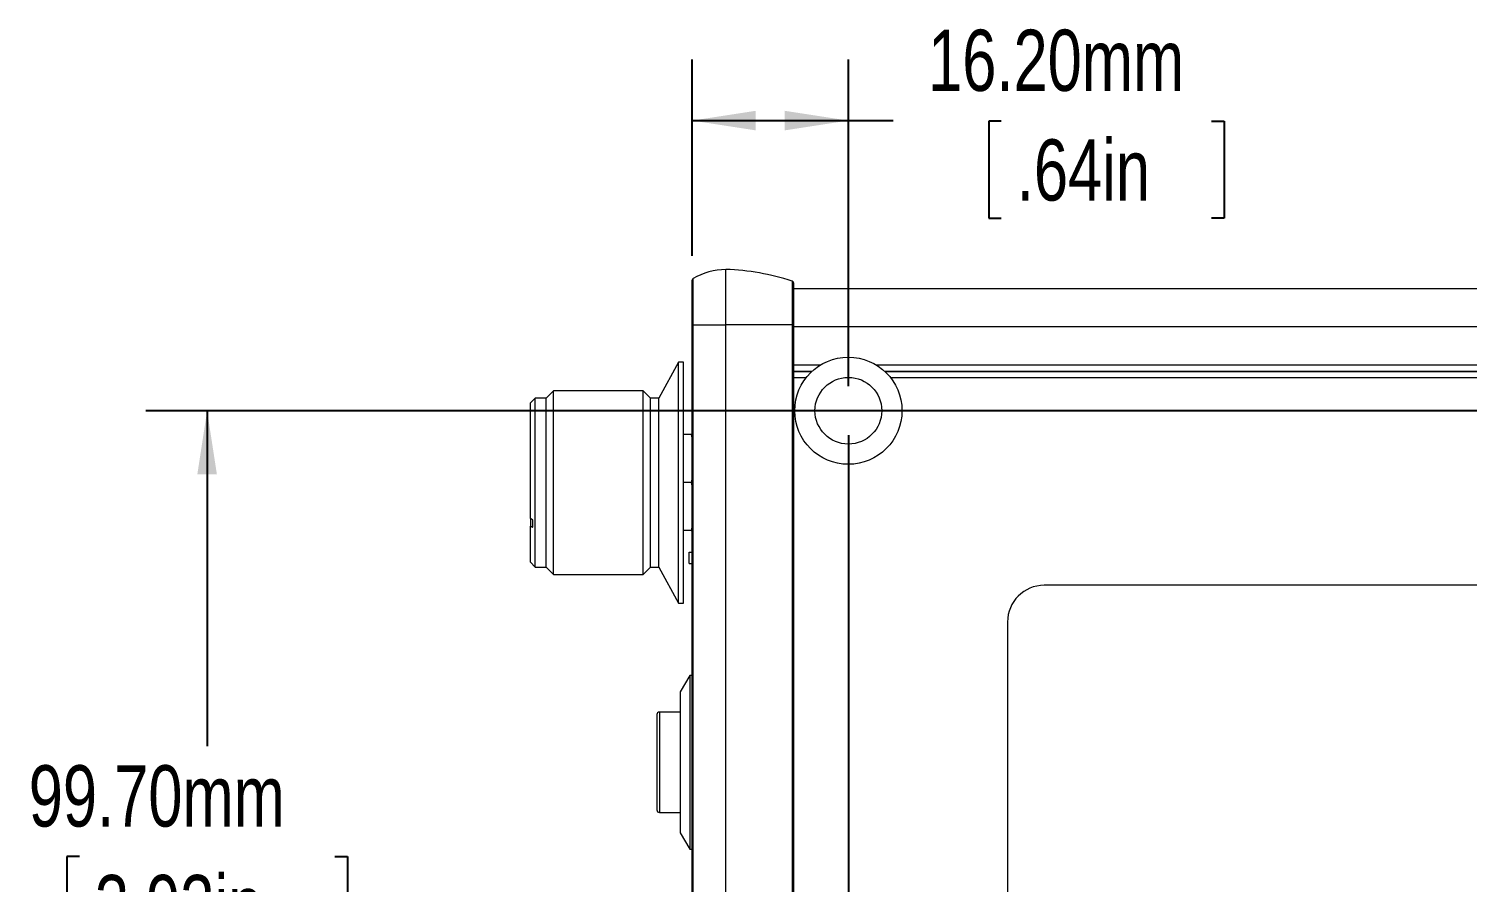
# Model space of a CAD drawing. Header units: millimetres. Extents: x 6 to 425, y 6 to 273.
# Drawn here: x 135.8 to 210.4, y 60.7 to 105 of the extents above; entities that cross this region are included whole.
import ezdxf

# ---------------------------------------------------------------- set-up
doc = ezdxf.new("R2010")
doc.units = ezdxf.units.MM
doc.layers.add('ITAR', color=7, linetype='Continuous')
doc.styles.add('SLDTEXTSTYLE0', font='TXT', dxfattribs={"width": 0.75})
doc.dimstyles.new('SLDDIMSTYLE0', dxfattribs={"dimtxt": 3.175, "dimasz": 3.302, "dimexe": 0, "dimexo": 0.0625, "dimgap": 0.79375, "dimtad": 0, "dimtih": 1, "dimtoh": 1, "dimlfac": 2, "dimrnd": 1e-09, "dimzin": 4, "dimdsep": 46, "dimtxsty": 'SLDTEXTSTYLE0', "dimsah": 1, "dimcen": 0.09, "dimadec": 0, "dimazin": 1, "dimtfac": 1, "dimtofl": 0, "dimtmove": 0, "dimatfit": 3, "dimfxl": 1, "dimfrac": 2, "dimtolj": 1, "dimtzin": 12, "dimarcsym": 0})

# ---------------------------------------------------------------- blocks, each defined once
blk = doc.blocks.new('_D_8')
at = {"layer": 'ITAR'}
for p, q in [((170.24, 93.184), (170.24, 103.365)), ((178.34, 86.418), (178.34, 103.365)), ((170.24, 100.19), (178.34, 100.19)), ((178.34, 100.19), (180.657, 100.19)), ((186.269, 100.166), (185.624, 100.166)), ((185.624, 100.166), (185.624, 95.126)), ((197.173, 100.166), (197.817, 100.166)), ((197.817, 100.166), (197.817, 95.126)), ((185.624, 95.126), (186.269, 95.126)), ((197.817, 95.126), (197.173, 95.126))]:
    blk.add_line(p, q, dxfattribs=at)
for points in [[(170.24, 100.19), (173.542, 99.682), (173.542, 100.698)], [(178.34, 100.19), (175.038, 100.698), (175.038, 99.682)]]:
    blk.add_solid(points, dxfattribs=at)
at = {"layer": 'ITAR', "char_height": 3.175, "attachment_point": 1, "style": 'SLDTEXTSTYLE0'}
for s, insert in [('16.20mm', (182.474, 104.904)), ('.64in', (187.075, 99.218))]:
    blk.add_mtext(s, dxfattribs=dict(at, insert=insert))
blk = doc.blocks.new('_D_12')
at = {"layer": 'ITAR'}
for p, q in [((244.37, 85.148), (141.919, 85.148)), ((145.094, 85.148), (145.094, 67.76)), ((138.47, 62.027), (137.825, 62.027)), ((137.825, 62.027), (137.825, 56.986)), ((151.719, 62.027), (152.364, 62.027)), ((152.364, 62.027), (152.364, 56.986)), ((137.825, 56.986), (138.47, 56.986)), ((152.364, 56.986), (151.719, 56.986)), ((145.094, 35.295), (145.094, 56.341)), ((244.37, 35.295), (141.919, 35.295))]:
    blk.add_line(p, q, dxfattribs=at)
for points in [[(145.094, 85.148), (144.586, 81.846), (145.602, 81.846)], [(145.094, 35.295), (145.602, 38.597), (144.586, 38.597)]]:
    blk.add_solid(points, dxfattribs=at)
at = {"layer": 'ITAR', "char_height": 3.175, "attachment_point": 1, "style": 'SLDTEXTSTYLE0'}
for s, insert in [('99.70mm', (135.847, 66.764)), ('3.93in', (139.276, 61.079))]:
    blk.add_mtext(s, dxfattribs=dict(at, insert=insert))
blk = doc.blocks.new('_D_13')
at = {"layer": 'ITAR'}
for p, q in [((178.34, 83.878), (178.34, 16.445)), ((245.64, 83.878), (245.64, 16.445)), ((178.34, 19.62), (200.457, 19.62)), ((206.069, 19.596), (205.424, 19.596)), ((205.424, 19.596), (205.424, 14.555)), ((219.319, 19.596), (219.964, 19.596)), ((219.964, 19.596), (219.964, 14.555)), ((245.64, 19.62), (224.931, 19.62)), ((205.424, 14.555), (206.069, 14.555)), ((219.964, 14.555), (219.319, 14.555))]:
    blk.add_line(p, q, dxfattribs=at)
for points in [[(178.34, 19.62), (181.642, 19.112), (181.642, 20.128)], [(245.64, 19.62), (242.338, 20.128), (242.338, 19.112)]]:
    blk.add_solid(points, dxfattribs=at)
at = {"layer": 'ITAR', "char_height": 3.175, "attachment_point": 1, "style": 'SLDTEXTSTYLE0'}
for s, insert in [('134.60mm', (202.274, 24.333)), ('5.30in', (206.875, 18.648))]:
    blk.add_mtext(s, dxfattribs=dict(at, insert=insert))

msp = doc.modelspace()

# ---------------------------------------------------------------- linework, layer by layer
at = {"color": 7, "linetype": 'Continuous', "lineweight": 15}
for p, q in [((170.2903, 89.5965), (170.2903, 92.0008)), ((171.9869, 89.5965), (171.9869, 92.4714)), ((171.9926, 89.5965), (171.9926, 92.4714)), ((175.4206, 91.8691), (175.4206, 89.5965)), ((248.4898, 91.4715), (175.4898, 91.4715)), ((170.2398, 89.5965), (170.2903, 89.5965)), ((170.2398, 30.8465), (170.2398, 89.5965)), ((170.2903, 30.8465), (170.2903, 89.5965)), ((170.2903, 89.5965), (171.9869, 89.5965)), ((171.9869, 30.8465), (171.9869, 89.5965)), ((171.9869, 89.5965), (171.9926, 89.5965)), ((171.9926, 30.8465), (171.9926, 89.5965)), ((175.4206, 89.5965), (171.9926, 89.5965)), ((175.4206, 89.5965), (175.4206, 30.8465)), ((175.4898, 89.5965), (175.4206, 89.5965)), ((175.4898, 89.5965), (175.4898, 30.8465)), ((169.5374, 87.6699), (168.5214, 85.803)), ((169.7914, 87.6699), (169.5374, 87.6699)), ((169.5374, 75.1731), (169.5374, 87.6699)), ((169.7914, 75.1731), (169.7914, 87.6699)), ((175.4898, 87.5202), (176.8947, 87.5202)), ((179.7849, 87.5202), (244.1947, 87.5202)), ((175.4898, 87.2027), (176.4705, 87.2027)), ((176.4371, 87.1718), (175.4898, 87.1718)), ((176.1478, 86.8543), (175.4898, 86.8543)), ((180.209, 87.2027), (243.7705, 87.2027)), ((243.7371, 87.1718), (180.2425, 87.1718)), ((243.4478, 86.8543), (180.5318, 86.8543)), ((162.1079, 85.803), (161.8539, 85.549)), ((162.6794, 85.803), (162.1079, 85.803)), ((162.1079, 77.04), (162.1079, 85.803)), ((163.0604, 86.184), (162.6794, 85.803)), ((162.6794, 77.04), (162.6794, 85.803)), ((167.6959, 86.184), (163.0604, 86.184)), ((163.0604, 76.659), (163.0604, 86.184)), ((168.0769, 85.803), (167.6959, 86.184)), ((167.6959, 76.659), (167.6959, 86.184)), ((168.5214, 85.803), (168.0769, 85.803)), ((168.0769, 77.04), (168.0769, 85.803)), ((168.5214, 77.04), (168.5214, 85.803)), ((161.8539, 79.5532), (161.8539, 85.549)), ((170.1852, 83.9107), (169.7914, 83.9107)), ((170.1852, 83.9107), (170.2398, 83.6548)), ((170.2398, 83.9107), (170.1852, 83.9107)), ((170.1852, 81.4215), (169.7914, 81.4215)), ((170.2398, 81.6838), (170.1852, 81.4215)), ((170.1852, 81.4215), (170.2398, 81.1656)), ((161.8539, 79.5532), (161.8539, 79.1682)), ((161.8539, 77.294), (161.8539, 79.1682)), ((161.8551, 79.5532), (161.8551, 79.1682)), ((161.9879, 79.1017), (161.8551, 79.1682)), ((170.2398, 79.1946), (170.1852, 78.9323)), ((170.1852, 78.9323), (169.7914, 78.9323)), ((170.1852, 78.9323), (170.2398, 78.9323)), ((170.0898, 77.8215), (170.2398, 77.8215)), ((170.0898, 77.2215), (170.0898, 77.8215)), ((161.8539, 77.294), (162.1079, 77.04)), ((162.1079, 77.04), (162.6794, 77.04)), ((162.6794, 77.04), (163.0604, 76.659)), ((167.6959, 76.659), (168.0769, 77.04)), ((168.0769, 77.04), (168.5214, 77.04)), ((168.5214, 77.04), (169.5374, 75.1731)), ((170.0898, 77.2215), (170.2398, 77.2215)), ((163.0604, 76.659), (167.6959, 76.659)), ((235.4848, 76.0965), (188.4948, 76.0965)), ((169.5374, 75.1731), (169.7914, 75.1731)), ((186.5898, 74.1915), (186.5898, 46.2515)), ((170.1148, 71.4215), (169.6148, 70.5753)), ((170.2398, 71.4215), (170.1148, 71.4215)), ((170.1148, 71.4215), (170.1148, 62.4215)), ((169.6148, 70.5753), (169.6148, 63.2676)), ((168.4148, 69.3965), (168.4148, 64.4465)), ((169.6148, 69.5215), (168.5398, 69.5215)), ((168.5398, 64.3215), (169.6148, 64.3215)), ((169.6148, 63.2676), (170.1148, 62.4215)), ((170.1148, 62.4215), (170.2398, 62.4215))]:
    msp.add_line(p, q, dxfattribs=at)
at = {"color": 8, "linetype": 'Continuous', "lineweight": 15}
for p, q in [((248.4898, 89.4989), (175.4898, 89.4989)), ((168.5398, 69.5215), (168.5398, 64.3215))]:
    msp.add_line(p, q, dxfattribs=at)
at = {"color": 7, "linetype": 'Continuous', "lineweight": 15, "flags": 128}
for points in [[(161.9867, 79.4867), (161.9698, 79.4952), (161.8539, 79.5532)], [(161.8539, 79.1682), (161.9698, 79.1102), (161.9867, 79.1017)]]:
    msp.add_lwpolyline(points, dxfattribs=at)
at = {"color": 7, "linetype": 'Continuous', "lineweight": 15}
for radius in [2.7781, 1.7304]:
    msp.add_circle((178.3398, 85.1475), radius, dxfattribs=at)
for centre, radius, start, end in [((170.3398, 91.9139), 0.1, 119.685259, 180), ((172.0697, 88.8792), 3.5932, 91.320618, 119.685259), ((171.9892, 92.3714), 0.1, 88.038279, 91.320618), ((171.5647, 79.9787), 12.5, 72.032851, 88.038279), ((175.3898, 91.774), 0.1, 0, 72.032851), ((188.4948, 74.1915), 1.905, 90, 180), ((168.5398, 69.3965), 0.125, 90, 180), ((168.5398, 64.4465), 0.125, 180, 270)]:
    msp.add_arc(centre, radius, start, end, dxfattribs=at)
for points, knots in [([(170.2398, 89.5965), (170.2398, 89.888), (170.2398, 90.3364), (170.2398, 90.876), (170.2398, 91.2473), (170.2398, 91.5464), (170.2398, 91.8353), (170.2398, 91.883), (170.2398, 91.9139)], [0, 0, 0, 0, 0.2394568, 0.3683607, 0.5, 0.6316393, 0.7605432, 1, 1, 1, 1]), ([(175.4898, 91.774), (175.4898, 91.7449), (175.4898, 91.7002), (175.4898, 91.4286), (175.4898, 91.1476), (175.4898, 90.7987), (175.4898, 90.2918), (175.4898, 89.8704), (175.4898, 89.5965)], [0, 0, 0, 0, 0.2394568, 0.3683607, 0.5, 0.6316393, 0.7605432, 1, 1, 1, 1]), ([(161.9867, 79.1017), (161.9829, 79.2134), (161.9785, 79.3418), (161.9857, 79.47), (161.9867, 79.4867)], [0, 0, 0, 0, 0.8695807, 1, 1, 1, 1])]:
    msp.add_open_spline(points, degree=3, knots=knots, dxfattribs=at)

# ---------------------------------------------------------------- dimensions: what is measured, and where the dimension line sits
at = {"layer": 'ITAR'}
for base, p1, p2, picture, middle in [((178.3398, 100.1901), (170.2398, 91.9139), (178.3398, 85.1475), '_D_8', (191.7208, 100.1901)), ((245.6398, 19.6199), (178.3398, 85.1475), (245.6398, 85.1475), '_D_13', (212.6939, 19.6199))]:
    dim = msp.add_linear_dim(base=base, p1=p1, p2=p2, dimstyle='SLDDIMSTYLE0', dxfattribs=at)
    dim.commit()
    dim.dimension.update_dxf_attribs({"geometry": picture, "text_midpoint": middle, "dimtype": 160})
dim = msp.add_linear_dim(base=(145.0944, 35.2954), p1=(245.6398, 85.1475), p2=(245.6398, 35.2954), angle=90, dimstyle='SLDDIMSTYLE0', dxfattribs=at)
dim.commit()
dim.dimension.update_dxf_attribs({"geometry": '_D_12', "text_midpoint": (145.0944, 62.0508), "dimtype": 160})

doc.saveas('drawing.dxf')
